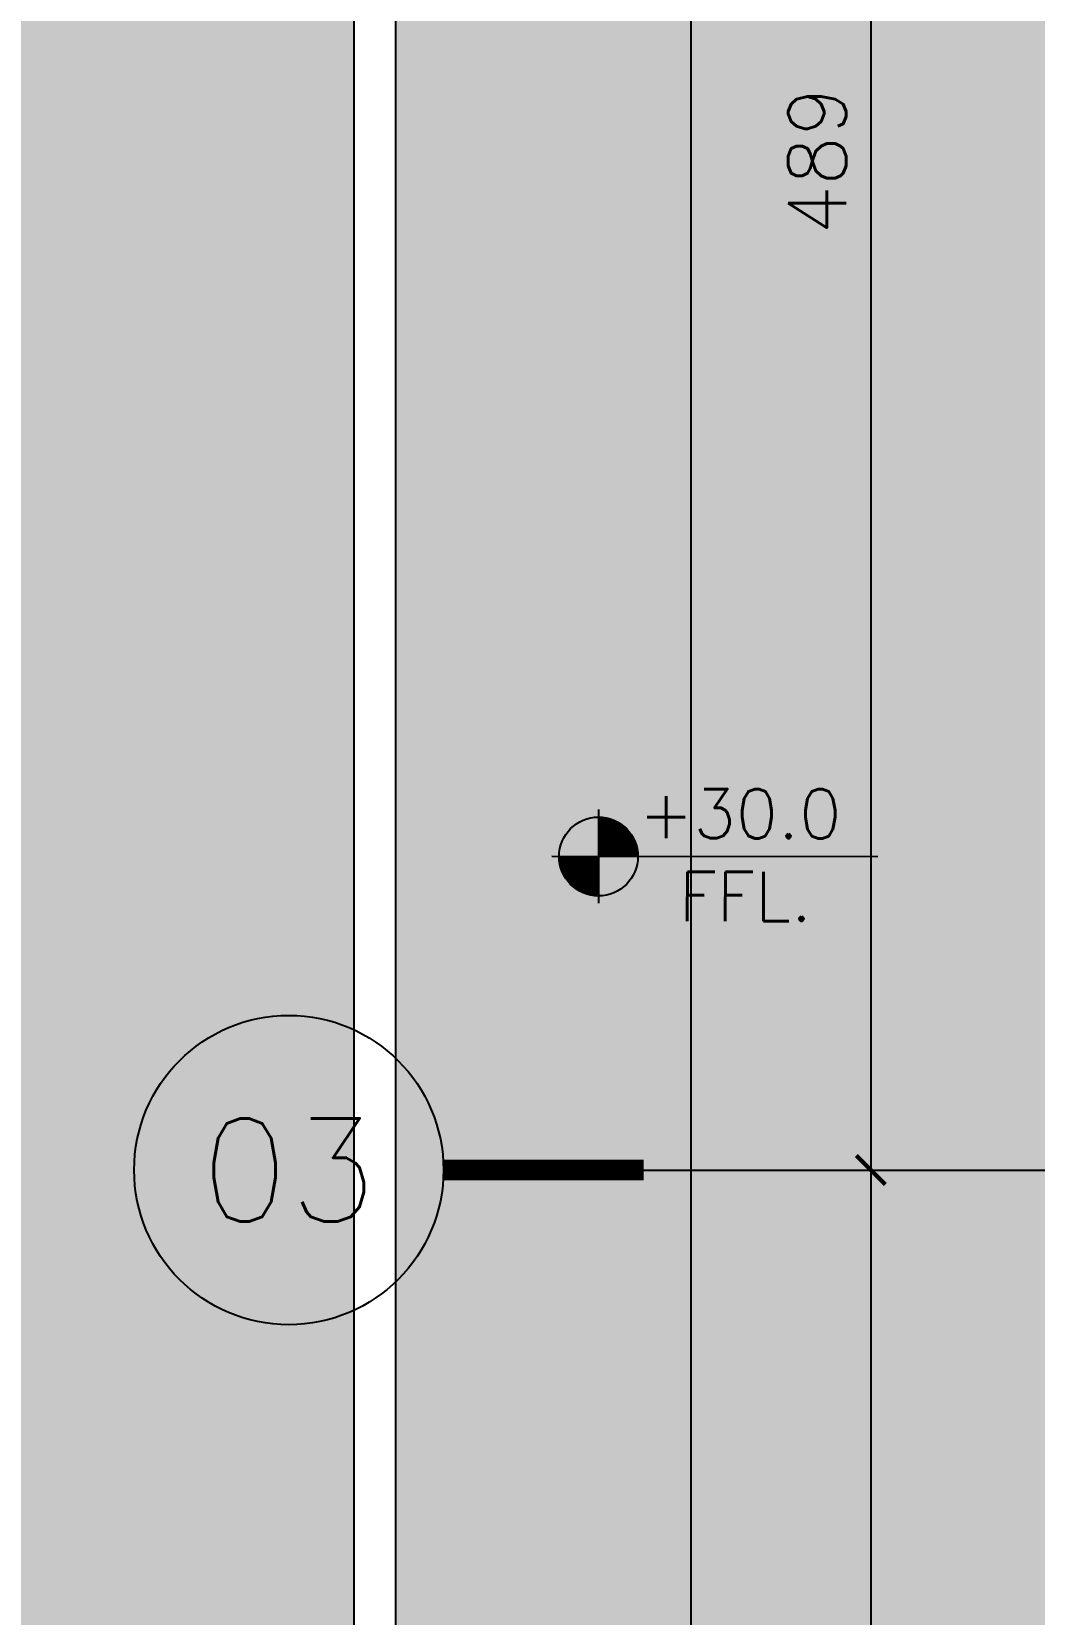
# Model space of a CAD drawing. Header units: centimetres. Extents: x -3744 to 3813, y -6963 to 3597.
# Drawn here: x -2013.2 to -1770.1, y 2068.2 to 2452 of the extents above; entities that cross this region are included whole.
import ezdxf
from ezdxf.enums import TextEntityAlignment as Align

# ---------------------------------------------------------------- set-up
doc = ezdxf.new("R2010")
doc.units = ezdxf.units.CM
doc.header["$LTSCALE"] = 100
doc.header["$MEASUREMENT"] = 0
doc.linetypes.add('GRID$0$GRID$0$XREF GRID$0$GRIDS$0$CENTER', pattern=[2, 1.25, -0.25, 0.25, -0.25])
for name, color, linetype in [('A0-01 FLOOR PLANS$0$LVL', 2, 'Continuous'), ('A0-01 FLOOR PLANS$0$WALL-01', 7, 'Continuous'), ('GRID$0$DIM IN', 1, 'Continuous'), ('GRID$0$XREF GRID', 11, 'GRID$0$GRID$0$XREF GRID$0$GRIDS$0$CENTER'), ('SOURROUNDING$0$DIM IN', 1, 'Continuous'), ('SOURROUNDING$0$KERBSTONE', 11, 'Continuous'), ('WALL-03', 2, 'Continuous')]:
    doc.layers.add(name, color=color, linetype=linetype)
doc.layers.add('SOURROUNDING$0$HAT', color=8, linetype='Continuous', lineweight=9)
doc.styles.add('A0-01 FLOOR PLANS$0$02-Ground$0$ATTRIBUTE', font='ROMANS.shx')
doc.styles.add('A0-01 FLOOR PLANS$0$GRIDS$0$20', font='romans.shx')
doc.styles.add('GRID$0$GRID$0$XREF GRID$0$GRIDS$0$18', font='romans.shx', dxfattribs={"width": 0.85, "height": 15})
doc.styles.add('GRID$0$ROMANS', font='romans')
doc.dimstyles.new('GRID$0$AS-17-100', dxfattribs={"dimtxt": 14, "dimasz": 7, "dimexe": 10, "dimexo": 25, "dimgap": 6, "dimtad": 1, "dimtoh": 1, "dimdec": 0, "dimdsep": 46, "dimtxsty": 'GRID$0$ROMANS', "dimblk1": 'GRID$0$_ARCHTICK', "dimblk2": 'GRID$0$_ARCHTICK', "dimsah": 1, "dimcen": 25, "dimdle": 10, "dimclrd": 1, "dimclre": 1, "dimclrt": 2, "dimadec": 0, "dimazin": 0, "dimtfac": 1, "dimtdec": 0, "dimtofl": 0, "dimtmove": 2, "dimatfit": 3, "dimldrblk": 'GRID$0$_ARCHTICK', "dimfxl": 1, "dimtolj": 1, "dimtzin": 0, "dimarcsym": 0})

# ---------------------------------------------------------------- blocks, each defined once
blk = doc.blocks.new('GRID$0$_ARCHTICK')
at = {"color": 0, "linetype": 'ByBlock', "const_width": 0.15}
blk.add_lwpolyline([(-0.5, -0.5), (0.5, 0.5)], dxfattribs=at)
blk = doc.blocks.new('*D2164')
at = {"layer": 'Defpoints', "color": 0, "transparency": 16777216}
for p in [(-1887.83, 2630.32), (-1934.4, 2140.98), (-1914.76, 2140.98)]:
    blk.add_point(p, dxfattribs=at)
at = {"layer": 'GRID$0$DIM IN', "color": 1, "lineweight": -2, "transparency": 16777216}
for p, q in [((-1914.76, 2640.32), (-1914.76, 2130.98)), ((-1912.83, 2630.32), (-1924.76, 2630.32)), ((-1909.4, 2140.98), (-1904.76, 2140.98))]:
    blk.add_line(p, q, dxfattribs=at)
at = {"layer": 'GRID$0$DIM IN', "color": 1, "lineweight": -2, "transparency": 16777216, "xscale": 7, "yscale": 7, "zscale": 7}
for p, rotation in [((-1914.76, 2630.32), 90), ((-1914.76, 2140.98), 270)]:
    blk.add_blockref('GRID$0$_ARCHTICK', p, dxfattribs=dict(at, rotation=rotation))
at = {"layer": 'GRID$0$DIM IN', "color": 2, "transparency": 16777216, "insert": (-1927.76, 2385.65), "char_height": 14, "attachment_point": 5, "rotation": 90, "style": 'GRID$0$ROMANS'}
blk.add_mtext('\\A1;489', dxfattribs=at)
blk = doc.blocks.new('*D2165')
at = {"layer": 'Defpoints', "color": 0, "transparency": 16777216}
for p in [(-1934.4, 2140.98), (-1934.4, 1438), (-1914.76, 1438)]:
    blk.add_point(p, dxfattribs=at)
at = {"layer": 'GRID$0$DIM IN', "color": 1, "lineweight": -2, "transparency": 16777216}
for p, q in [((-1914.76, 2150.98), (-1914.76, 1428)), ((-1909.4, 2140.98), (-1904.76, 2140.98)), ((-1909.4, 1438), (-1904.76, 1438))]:
    blk.add_line(p, q, dxfattribs=at)
at = {"layer": 'GRID$0$DIM IN', "color": 1, "lineweight": -2, "transparency": 16777216, "xscale": 7, "yscale": 7, "zscale": 7}
for p, rotation in [((-1914.76, 2140.98), 90), ((-1914.76, 1438), 270)]:
    blk.add_blockref('GRID$0$_ARCHTICK', p, dxfattribs=dict(at, rotation=rotation))
at = {"layer": 'GRID$0$DIM IN', "color": 2, "transparency": 16777216, "insert": (-1927.76, 1789.49), "char_height": 14, "attachment_point": 5, "rotation": 90, "style": 'GRID$0$ROMANS'}
blk.add_mtext('\\A1;703', dxfattribs=at)
blk = doc.blocks.new('*D2167')
at = {"layer": 'Defpoints', "color": 0, "transparency": 16777216}
for p in [(-1992.02, 2696.16), (-1958.3, 2696.16), (-1992.02, 815.5)]:
    blk.add_point(p, dxfattribs=at)
at = {"layer": 'GRID$0$DIM IN', "color": 1, "lineweight": -2, "transparency": 16777216}
for p, q in [((-1958.3, 805.5), (-1958.3, 2706.16)), ((-1967.02, 2696.16), (-1948.3, 2696.16)), ((-1967.02, 815.5), (-1948.3, 815.5))]:
    blk.add_line(p, q, dxfattribs=at)
at = {"layer": 'GRID$0$DIM IN', "color": 1, "lineweight": -2, "transparency": 16777216, "xscale": 7, "yscale": 7, "zscale": 7}
for p, rotation in [((-1958.3, 2696.16), 90), ((-1958.3, 815.5), 270)]:
    blk.add_blockref('GRID$0$_ARCHTICK', p, dxfattribs=dict(at, rotation=rotation))
at = {"layer": 'GRID$0$DIM IN', "color": 2, "transparency": 16777216, "insert": (-1971.3, 1755.83), "char_height": 14, "attachment_point": 5, "rotation": 90, "style": 'GRID$0$ROMANS'}
blk.add_mtext('\\A1;1881', dxfattribs=at)
blk = doc.blocks.new('A0-01 FLOOR PLANS$0$02-Ground$0$A$C4F2068BA')
for p, q in [((0.4, 0.6374), (0.4, 0.1626)), ((1.8156, 0.4), (0.1626, 0.4))]:
    blk.add_line(p, q)
at = {"color": 8, "const_width": 0.2}
for points in [[(0.4, 0.5, -0.414214), (0.5, 0.4, -0.414214)], [(0.4, 0.3, -0.414214), (0.3, 0.4, -0.414214)]]:
    blk.add_lwpolyline(points, format="xyb", dxfattribs=at)
blk.add_circle((0.4, 0.4), 0.2)
blk = doc.blocks.new('A0-01 FLOOR PLANS$0$02-Ground$0$123')
at = {"ltscale": 0.1}
blk.add_blockref('A0-01 FLOOR PLANS$0$02-Ground$0$A$C4F2068BA', (-0.4, -0.4), dxfattribs=at)
blk = doc.blocks.new('A0-01 FLOOR PLANS$0$02-Ground$0$LEVEL- PLAN')
at = {"layer": 'A0-01 FLOOR PLANS$0$LVL', "ltscale": 0.1}
blk.add_blockref('A0-01 FLOOR PLANS$0$02-Ground$0$123', (0, 0), dxfattribs=at)
at = {"layer": 'A0-01 FLOOR PLANS$0$LVL', "ltscale": 0.1, "style": 'A0-01 FLOOR PLANS$0$02-Ground$0$ATTRIBUTE', "width": 0.8, "flags": 4}
blk.add_attdef('%%P0.00', (0.2028, 0.0926), '', height=0.25, dxfattribs=at)
blk.add_attdef('LVL', text='', height=0.25, dxfattribs=at).set_placement((0.7451, -0.3271), align=Align.CENTER)
blk = doc.blocks.new('GRID')
at = {"layer": 'GRID$0$XREF GRID'}
blk.add_line((-1969.8, 2140.98), (-230.24, 2140.98), dxfattribs=at)
at = {"layer": 'GRID$0$XREF GRID', "color": 3, "linetype": 'Continuous', "const_width": 5}
blk.add_lwpolyline([(-1969.8, 2140.98), (-2018.36, 2140.98)], dxfattribs=at)
at = {"layer": 'GRID$0$XREF GRID', "color": 3, "linetype": 'Continuous'}
blk.add_circle((-2055.86, 2140.98), 37.5, dxfattribs=at)
at = {"layer": 'GRID$0$XREF GRID', "color": 4, "linetype": 'Continuous', "style": 'GRID$0$GRID$0$XREF GRID$0$GRIDS$0$18'}
blk.add_text('03', height=25, dxfattribs=at).set_placement((-2055.86, 2140.98), align=Align.MIDDLE)
at = {"layer": 'GRID$0$DIM IN'}
for base, p1, p2, picture, middle in [((-1958.3, 2696.16), (-1992.02, 815.5), (-1992.02, 2696.16), '*D2167', (-1971.3, 1755.83)), ((-1914.76, 2140.98), (-1887.83, 2630.32), (-1934.4, 2140.98), '*D2164', (-1927.76, 2385.65)), ((-1914.76, 1438), (-1934.4, 2140.98), (-1934.4, 1438), '*D2165', (-1927.76, 1789.49))]:
    dim = blk.add_linear_dim(base=base, p1=p1, p2=p2, angle=90, dimstyle='GRID$0$AS-17-100', dxfattribs=at)
    dim.commit()
    dim.dimension.update_dxf_attribs({"geometry": picture, "text_midpoint": middle})
blk = doc.blocks.new('A0-01 FLOOR PLANS')
at = {"layer": 'A0-01 FLOOR PLANS$0$LVL'}
ref = blk.add_blockref('A0-01 FLOOR PLANS$0$02-Ground$0$LEVEL- PLAN', (-1980.77, 2217.01), dxfattribs=dict(at, xscale=47.80922768457422, yscale=47.80922768457422, zscale=47.80922768457422, rotation=359.9470003599919))
ref.add_attrib('%%P0.00', '+30.0', (-1971.07, 2221.43), dxfattribs={"layer": '0', "ltscale": 0.1, "height": 11.952, "rotation": 359.947, "style": 'A0-01 FLOOR PLANS$0$GRIDS$0$20'})
ref.add_attrib('LVL', 'FFL.', dxfattribs={"layer": '0', "ltscale": 0.1, "height": 11.952, "rotation": 359.947, "style": 'A0-01 FLOOR PLANS$0$GRIDS$0$20'}).set_placement((-1945.16, 2201.34), align=Align.CENTER)
at = {"layer": 'A0-01 FLOOR PLANS$0$WALL-01'}
blk.add_blockref('GRID', (0, 0), dxfattribs=at)
blk = doc.blocks.new('SOURROUNDING')
at = {"layer": 'SOURROUNDING$0$HAT', "transparency": 33554658}
h = blk.add_hatch(dxfattribs=at)
h.set_pattern_fill('CROSS', color=256, scale=150, angle=90)
h.paths.add_polyline_path([(-1392.07, 640.01), (-2418, 639.99), (-2418, 25), (-1392.07, 25)])
h.paths.add_polyline_path([(-1810, 2848), (-1810, 3028), (-3028, 3028), (-3028, 785), (-1820, 785), (-1820, 1969.72), (-1935, 1969.72), (-1935, 2521.19), (-1820, 2521.19), (-1820, 2848)])
h.paths.add_polyline_path([(-890, 3028), (-880, 2818), (-165, 2818), (-175, 2848), (-165, 2848), (-165, 652.91), (-722.07, 652.91), (-722.07, 25), (-20, 20), (-20, 3028)])
at = {"layer": 'SOURROUNDING$0$KERBSTONE', "lineweight": 13}
h = blk.add_hatch(dxfattribs=at)
h.set_pattern_fill('AR-HBONE', color=252, scale=5, angle=90)
h.paths.add_polyline_path([(-175, 1001.39), (-180.24, 999.4), (-175, 1003.26), (-175, 1910.07), (-189.19, 1904.68), (-175, 1915.15), (-175, 1965.25), (-177.79, 1965.57), (-175, 1966.16), (-175, 2515.31), (-190.95, 2509.26), (-175, 2521.02), (-175, 2569.63), (-179.55, 2570.15), (-175, 2571.11), (-175, 2808), (-890, 2808), (-890, 3028), (-1810, 3028), (-1810, 2511.19), (-1925, 2511.19), (-1925, 1979.72), (-1810, 1979.72), (-1810, 775), (-3028, 775), (-3028, 650), (-2728, 650), (-2448, 650), (-2428, 650), (-1382.07, 650), (-1382.07, 25), (-1257.59, 25), (-1257.07, 25), (-857.07, 25), (-732.07, 25), (-732.07, 668), (-175, 668)])
h.paths.add_polyline_path([(-1685, 828), (-1685, 2748), (-1220, 2748), (-1220, 2193), (-890, 2193), (-890, 2683), (-300, 2683), (-300, 788), (-590, 788), (-590, 793), (-817, 793), (-817, 713), (-1286.12, 713), (-1287.5, 828)], flags=16)
h.paths.add_polyline_path([(-1798.23, 1621.66), (-1726.11, 1621.66), (-1726.11, 1641.16), (-1798.23, 1641.16)], flags=16)
h.paths.add_polyline_path([(-1563.97, 2964.65), (-999.2, 2964.65), (-999.2, 3018.34), (-1563.97, 3018.34)], flags=16)
at = {"layer": 'SOURROUNDING$0$KERBSTONE', "color": 2}
for p, q in [((-1935, 1969.72), (-1935, 2521.19)), ((-1925, 2511.19), (-1925, 1979.72))]:
    blk.add_line(p, q, dxfattribs=at)
at = {"layer": 'SOURROUNDING$0$DIM IN'}
blk.add_blockref('A0-01 FLOOR PLANS', (105, 35), dxfattribs=at)

msp = doc.modelspace()

# ---------------------------------------------------------------- block references
at = {"layer": 'WALL-03'}
msp.add_blockref('SOURROUNDING', (0, 0), dxfattribs=at)

doc.saveas('drawing.dxf')
